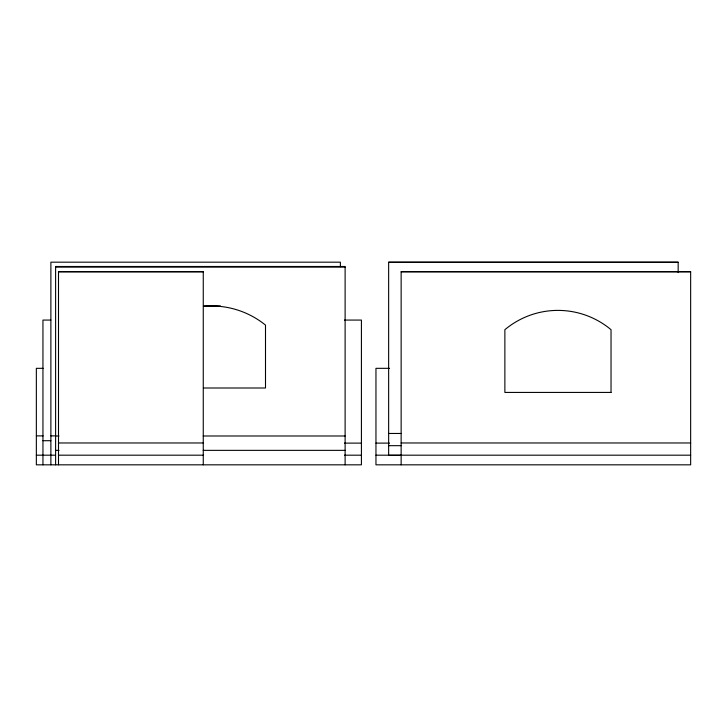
<?xml version="1.0" encoding="UTF-8"?>
<svg xmlns="http://www.w3.org/2000/svg" width="727" height="727" viewBox="0 0 727 727"><rect width="100%" height="100%" fill="white"/><g stroke="black" fill="none" stroke-linecap="round" stroke-linejoin="round"><path stroke-width="1.09" d="M388.645 262.283L678.164 262.283M55.606 267.109L345.116 267.109M58.505 271.798L203.26 271.798M401.14 271.798L690.65 271.798M203.578 305.967L220.472 305.967M50.863 320.071L42.948 320.071L42.948 464.826M344.453 320.071L361.419 320.071L361.419 464.826L36.35 464.826L36.35 368.325L43.138 368.325M389.536 368.325L375.959 368.325L375.959 464.826L690.65 464.826L690.65 271.68L401.14 271.68L401.14 464.826M203.578 388L265.5 388L265.5 325.105A85.877 85.877 0 0 0 203.678 306.321M388.645 433.465L401.131 433.465M36.35 435.882L43.138 435.882M50.881 435.882L55.425 435.882M55.606 435.991L59.014 435.991M203.206 435.991L345.116 435.991M42.948 440.707L50.863 440.707M58.505 442.97L203.26 442.97M401.14 442.97L690.65 442.97M344.453 443.116L361.419 443.116M375.959 443.116L389.536 443.116M388.645 445.669L401.131 445.669M55.606 450.358L59.014 450.358M203.206 450.358L345.116 450.358M36.35 455.184L55.425 455.184M58.505 455.184L203.26 455.184M344.453 455.184L361.419 455.184M375.959 455.184L690.65 455.184M401.131 455.32L388.645 455.32L388.645 262.174L678.164 262.174L678.164 272.498M345.116 464.826L345.116 266.491L55.606 266.491L55.606 464.826M340.39 266.709L340.39 262.174L50.881 262.174L50.881 464.826M203.26 464.826L203.26 271.68L58.505 271.68L58.505 464.826M611.034 392.426L504.874 392.426L504.874 329.695A82.633 82.633 0 0 1 611.034 329.695L611.034 392.426"/></g></svg>
